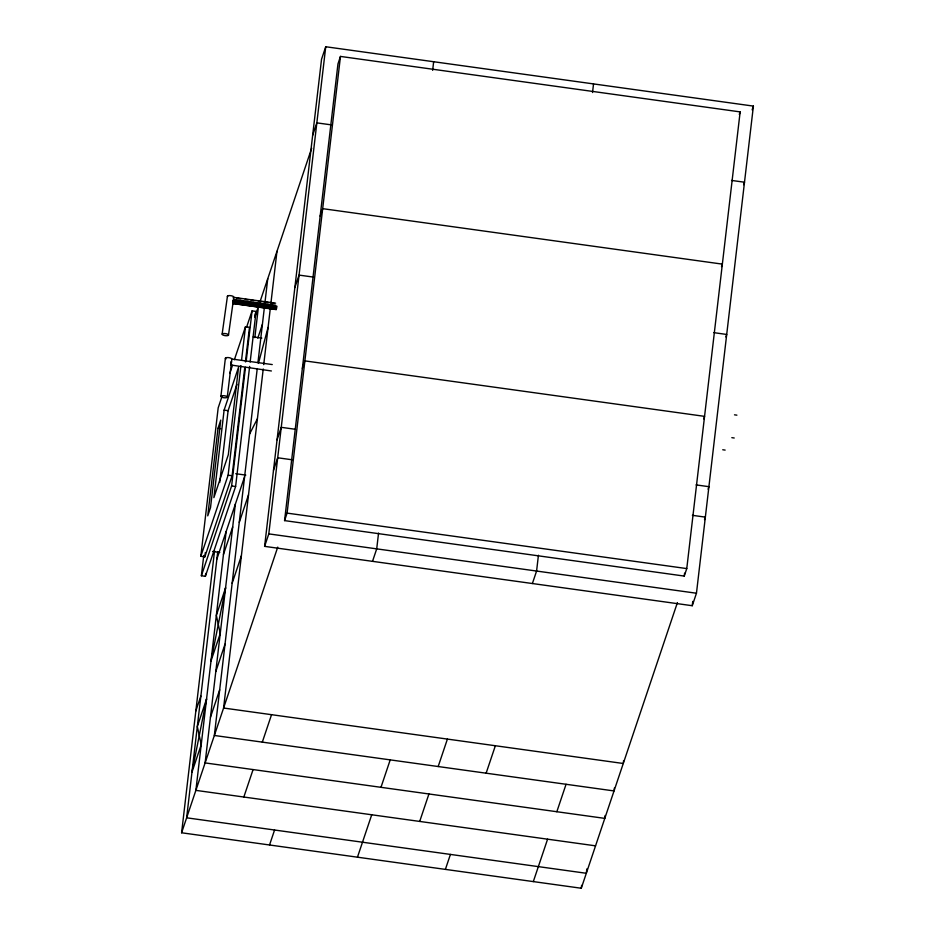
<?xml version="1.0" encoding="UTF-8"?>
<svg xmlns="http://www.w3.org/2000/svg" width="935" height="935" viewBox="0 0 935 935"><rect width="100%" height="100%" fill="white"/><g stroke="black" fill="none" stroke-linecap="round" stroke-linejoin="round"><path stroke-width="1.4" d="M276.281 309.614L232.955 303.548L233.68 297.739M230.968 363.89L231.272 361.471M244.748 367.665L232.114 475.74L204.823 556.839L200.826 556.278L218.182 407.859L221.875 396.861M217.984 428.324L207.745 515.863L210.515 507.623L220.753 420.095L217.984 428.324L220.648 428.697M249.645 366.415L235.608 486.504L205.373 576.322L201.376 575.773L203.748 555.519M204.823 556.839L205.338 552.515M224.108 410.114L213.881 497.642L228.315 454.726L238.554 367.198L224.108 410.114L228.105 410.664L236.964 384.355M205.373 576.322L205.712 573.435M219.725 482.413L228.105 410.664M677.419 602.584L581.278 888.25L181.6 832.781L214.571 550.762M217.75 551.673L186.638 817.809L586.315 873.278L586.829 868.931M200.826 556.278L228.117 475.19L240.926 365.667M241.592 359.905L245.473 326.771L249.47 327.32L245.426 361.903M226.13 531.571L195.882 790.367L595.548 845.836M201.376 575.773L231.611 485.943L245.473 367.303M246.15 361.518L252.076 310.876L256.073 311.437L250.148 362.079M235.363 504.129L205.116 762.913L604.793 818.382L605.132 815.495M254.834 337.628L258.504 306.224L254.799 317.21M257.242 368.565L214.349 735.471L614.026 790.94L614.365 788.053M257.92 362.803L264.395 307.323M264.897 303.045L267.737 278.782M263.226 368.974L223.594 708.029L623.259 763.486L623.598 760.599M263.728 364.638L270.332 308.199M270.928 303.033L276.97 251.328M264.605 546.367L321.546 59.221L325.742 46.75L753.4 106.099L696.458 593.234L692.251 605.716L264.605 546.367L268.801 533.885L325.742 46.75M284.567 520.608L337.956 63.919L340.469 56.427L740.146 111.896L686.769 568.585L684.245 576.077L284.567 520.608L287.092 513.116L340.469 56.427M378.558 533.067L376.712 548.868L372.516 561.339M432.648 70.347L433.653 61.722M538.431 555.25L536.585 571.051L532.389 583.522M592.521 92.53L593.526 83.916M581.278 888.25L581.617 885.351M684.245 576.077L684.584 573.167M692.251 605.716L692.753 601.404M220.917 396.265L225.393 358.117M227.263 397.246A3.237 1.017 6.7 0 0 222.939 395.68A3.237 1.017 6.7 0 0 222.074 397.328A3.237 1.017 6.7 0 0 227.263 397.246L231.868 359.028L272.26 364.568M231.167 363.984L231.459 361.541M233.189 300.602L232.955 303.548M222.144 334.064L227.45 296.138M228.479 335.174A3.237 1.04 8 0 0 224.166 333.503A3.237 1.04 8 0 0 223.301 335.186A3.237 1.04 8 0 0 228.479 335.174L233.399 300.065M258.516 363.037L268.076 327.449M229.741 373.497L232.523 365.246M234.369 359.753L245.473 326.771M246.583 327.215L252.076 310.876M312.652 135.341L316.848 122.871L331.235 124.858M254.694 315.516L256.073 311.437M259.883 302.11L311.682 148.186M257.779 338.178L262.396 324.445M294.852 287.571L299.06 275.1L313.33 277.076M320.156 216.149L322.68 208.657L722.358 264.126L721.516 266.615M216.897 559.025L244.608 476.675M223.465 554.408L232.698 526.966M239.266 522.349L248.5 494.895M277.064 439.801L281.26 427.33L295.53 429.305M302.367 368.378L304.88 360.887L704.558 416.356L703.716 418.857M232.149 583.241L241.382 555.787M273.499 470.247L277.707 457.776L292.094 459.775M195.836 710.997L200.873 696.026M215.798 671.575L225.031 644.133M210.457 717.25L219.69 689.796M181.6 832.781L277.742 547.115M243.836 797.017L253.081 769.575M262.314 742.121L271.547 714.679M269.537 844.983L274.574 830.011M357.462 857.185L371.733 814.771M380.977 787.328L390.211 759.874M419.698 821.421L428.931 793.979M438.176 766.536L447.409 739.082M445.387 869.386L450.425 854.415M486.13 773.187L495.363 745.744M739.304 114.386L740.146 111.896M752.137 109.839L753.4 106.099M743.664 184.709L744.494 182.22L731.532 180.42M533.312 881.6L547.594 839.174M556.828 811.732L566.061 784.278M725.864 336.939L726.705 334.45L713.861 332.661M708.076 489.169L708.905 486.679L696.061 484.891M704.511 519.615L705.352 517.125L692.391 515.325M271.395 370.973L230.898 365.001M249.598 433.98L257.406 418.786M233.785 297.365L275.626 303.174M236.567 298.136L240.891 298.732M245.227 299.34L248.114 299.738M250.989 300.135L253.876 300.544M258.212 301.14L261.099 301.537M263.986 301.947L268.31 302.543M271.197 302.94L274.084 303.337M233.762 299.387L275.603 305.196M233.656 300.205L276.947 306.212M233.54 301.047L276.83 307.054M233.411 301.83L276.702 307.837M233.294 302.531L276.573 308.538M233.166 303.092L276.433 309.076M233.072 303.443L276.363 309.45M253.186 336.904L261.823 338.096M734.489 414.824L736.897 415.163M731.824 437.662L734.22 438.001M722.743 449.758L725.139 450.097M235.737 473.706L245.8 475.109M228.117 475.19L232.114 475.74M231.611 485.943L235.608 486.504M287.092 513.116L686.769 568.585M268.801 533.885L696.458 593.234M212.584 551.463L219.772 552.456M225.978 358.935A3.237 1.017 6.7 0 1 228.233 357.567A3.237 1.017 6.7 0 1 231.506 359.332M227.626 296.699A3.237 1.04 8 0 1 231.12 295.729A3.237 1.04 8 0 1 233.119 297.669M225.58 587.858L211.006 660.975L220.239 633.521L216.347 615.3L225.58 587.858M206.553 699.029L191.979 772.146L201.224 744.692L197.32 726.472L206.553 699.029"/></g></svg>
